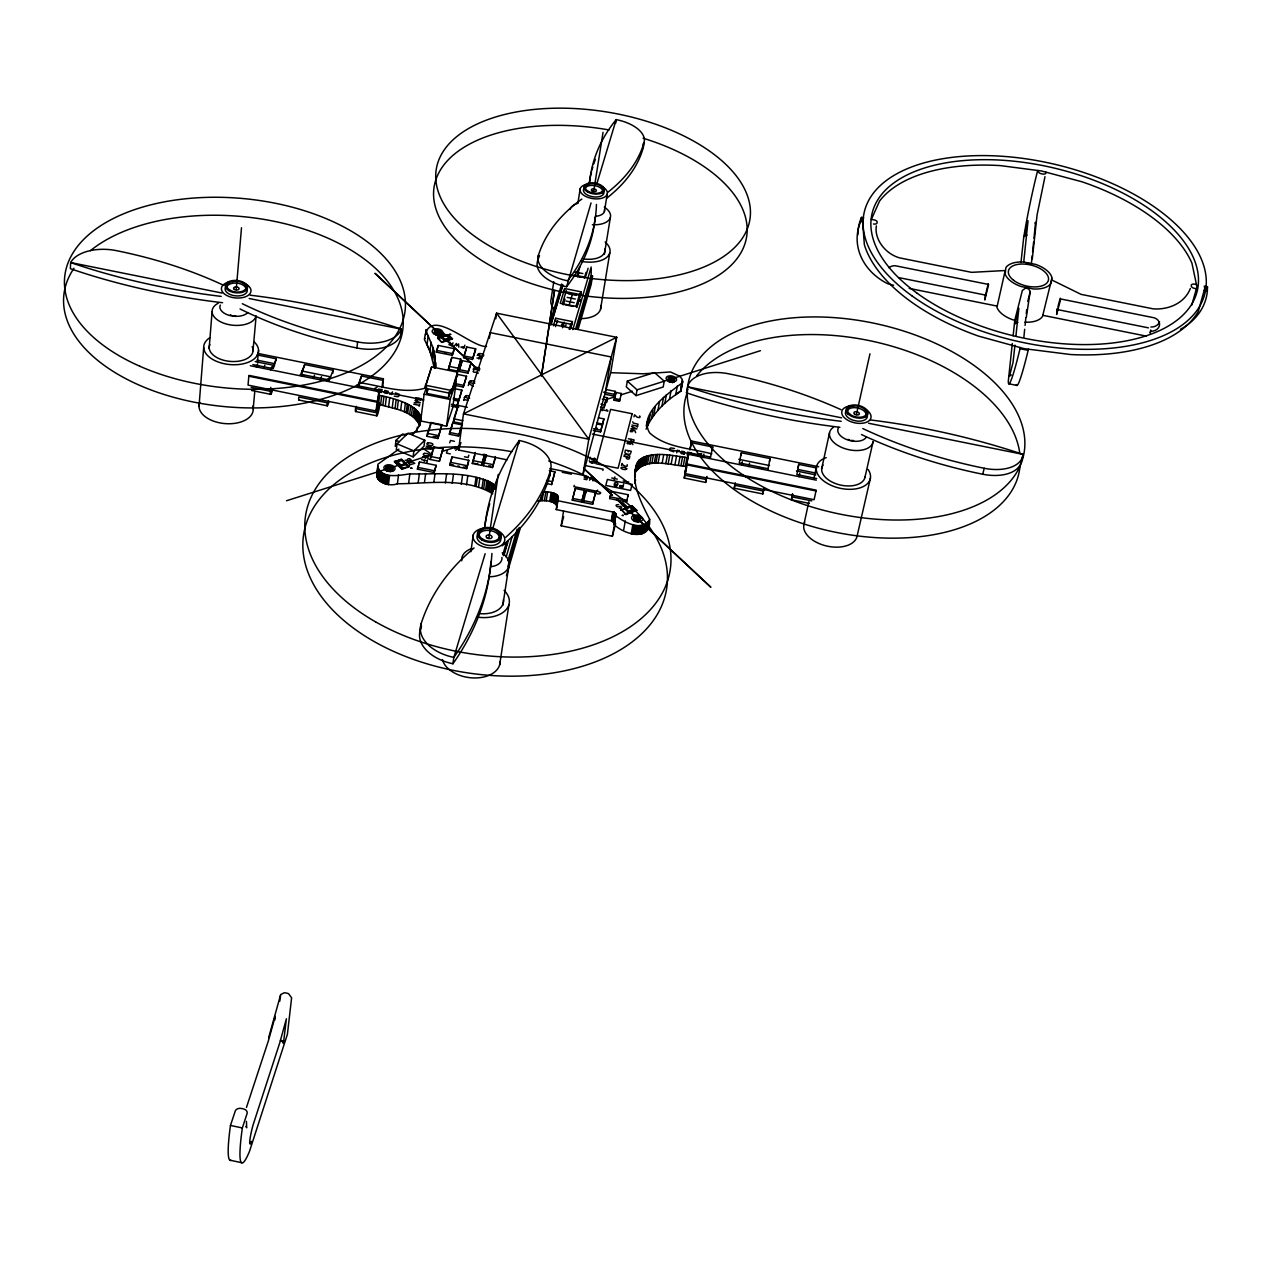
<?xml version="1.0" encoding="UTF-8"?>
<svg xmlns="http://www.w3.org/2000/svg" width="1271" height="1271" viewBox="0 0 1271 1271"><rect width="100%" height="100%" fill="white"/><g stroke="black" fill="none" stroke-linecap="round" stroke-linejoin="round"><path stroke-width="1.5" d="M646.097 429.185C652.77 412.9 666.258 400.429 680.922 391.214L681.351 384.922M575.604 329.062L591.174 275.759L591.206 268.721M537.887 501.028L542.113 500.647L543.511 491.75C548.357 491.543 561.099 492.64 557.667 500.679L614.068 512.261L615.99 514.231L614.195 524.573C623.854 534.36 651.181 542.51 649.672 519.362C641.331 503.03 624.839 472.653 642.586 457.719C656.63 451.507 672.47 455.685 687.007 457.576L685.371 466.33C669.61 465.027 645.223 456.639 634.912 473.066L637.343 462.342M246.447 1121.372L246.685 1127.758L245.875 1126.424M1180.409 329.3A59.086 49.728 0.5 0 0 1207.355 290.964L1207.45 286.753L1204.273 286.118L1204.749 288.342L1198.362 311.268A174.921 90.559 13.4 0 1 1070.611 354.53L1024.172 348.651L978.448 336.084A174.921 90.559 13.4 0 1 864.344 244.683L862.564 220.217L863.66 217.802L861.484 217.373A58.275 49.855 7.3 0 0 857.877 234.897M1148.46 327.854L1057.377 309.568L1057.011 310.378L1057.536 308.329L1056.646 314.461L1060.713 298.971L1154.465 317.861A8.357 6.975 0.7 0 1 1159.359 325.916A8.357 6.975 0.7 0 1 1150.684 331.238L1150.176 333.193L1150.716 330.031M734.225 488.207L734.797 485.284L763.426 491.083L763.156 492.433L762.822 493.942L734.225 488.207L735.099 484.013M419.414 413.536L418.27 422.385L419.462 424.991C412.265 410.04 392.675 408.658 378.567 404.257L379.616 395.408C397.728 398.84 438.05 409.723 412.503 434.571M876.37 225.888C874.083 238.71 885.029 253.898 899.725 257.902L971.552 272.344L1005.202 270.532L996.941 307.296A24.07 12.758 13.5 0 0 1012.669 319.72L1014.782 320.308L1013.13 335.766M1057.17 312.523L1057.265 311.316M199.007 406.45L203.694 347.491M209.127 348.508L212.098 311.665M236.215 289.677L241.506 227.731M542.113 500.647C546.959 500.424 559.669 501.552 556.237 509.576L614.973 521.507M356.261 406.275L356.484 407.784M615.99 514.231L615.752 515.692C623.68 521.968 642.427 532.438 649.672 519.362M257.663 353.386L383.413 378.79L382.841 380.331L361.52 376.025L357.834 385.78L379.251 390.118L377.328 401.35L249.164 375.422L248.83 376.216L248.036 385.097L375.978 410.994L377.471 406.942L376.772 412.805A7.261 0.81 -78.6 0 0 377.551 414.616A7.261 0.81 -78.6 0 0 379.727 404.718M556.936 506.621L558.366 497.739M253.008 350.685L256.138 315.875M253.183 408.976L254.788 391.341M257.473 361.965L258.553 350.208M251.134 387.369L270.437 391.277L270.802 387.353M383.413 378.79L382.65 386.829L382.936 386.034M614.195 524.573L616.022 514.421M257.012 354.895L276.347 358.803L273.376 368.24M1045.985 172.173L1045.906 173.015A3.193 1.589 13.1 0 1 1043.427 174.095A8.071 4.02 13.1 0 1 1040.552 173.523A3.193 1.589 13.1 0 1 1038.391 171.506L1038.486 170.568M332.795 373.229L333.113 370.274L304.722 364.539L301.163 375.596M1016.387 384.573A60.102 4.115 -78.1 0 0 1028.16 350.335L1028.287 349.175M1023.886 337.037L1024.68 329.284M1025.077 325.408L1025.872 317.639M1026.269 313.762L1026.666 309.886M1031.417 263.399L1032.211 255.678M1032.608 251.817L1033.593 242.141M1033.99 238.281L1035.547 222.298L1035.087 223.076M1032.306 258.807L1037.088 214.863L1044.969 176.717M1026.332 317.21L1030.225 291.297L1028.43 288.803A8.039 6.8 4.1 0 0 1025.459 288.199L1022.345 290.487L1014.782 320.308M1012.304 343.504L1008.284 381.332A60.102 3.972 -78.1 0 0 1020.025 348.699L1020.136 347.539M1014.957 345.14L1013.035 362.457L1009.412 376.359A3.4 2.86 4.4 0 1 1011.398 374.977M1015.974 335.449L1018.865 308.313L1015.005 323.962A3.32 2.78 4.4 0 1 1017.785 322.5L1015.402 321.928M1023.759 261.874L1028.032 220.789L1024.362 236.485A3.193 2.685 4.2 0 1 1027.047 235.087M1020.978 262.509L1023.632 238.106A57.084 3.527 -78 0 1 1037.644 170.568M274.774 1020.089L275.187 1016.387L268.451 1040.615L246.463 1107.438M279.779 1001.198L280.684 994.558L284.259 992.762A11.55 8.103 17.3 0 1 288.549 993.668L291.615 997.799L287.405 1034.308L249.545 1151.192A89.002 9.247 -77.3 0 1 242.348 1127.965L247.067 1113.571A5.068 3.781 4 0 0 244.572 1109.281A12.853 9.596 3.9 0 0 240.06 1108.328A5.068 3.781 3.9 0 0 235.246 1111.061L230.464 1125.439A88.986 9.548 -77.3 0 0 230.988 1160.328M356.913 347.984L357.596 341.899A37.034 20.797 6.8 0 0 401.35 329.157L400.619 335.226A36.986 20.829 6.8 0 1 356.913 347.984A292.854 155.586 7.4 0 1 240.028 308.948M283.862 1041.028L280.398 1040.409A4.766 3.305 17.2 0 1 283.417 1043.443L286.404 1018.754L279.699 1043.014L253.136 1124.756A12.615 1.287 -77.3 0 0 249.815 1140.58A12.615 1.287 -77.3 0 0 251.34 1141.358L250.895 1143.852A4.925 3.416 17.3 0 0 249.831 1142.057M361.52 376.025L358.12 387.115M375.978 410.994L377.328 401.35M377.503 404.877L379.251 390.118M378.345 403.701L377.582 412.281L379.425 403.098M377.646 465.71C380.426 479.803 400.397 475.084 409.834 473.892C436.859 474.528 467.204 470.429 492.036 483.218L490.733 492.131L492.719 493.736C464.884 476.959 428.422 483.695 397.41 483.758C390.292 486.825 375.342 483.075 376.867 473.13L376.661 473.876M381.967 387.687L382.841 380.331M380.617 404.718L381.681 395.869M382.873 405.242L383.937 396.409M377.789 467.283L376.709 476.244L377.948 464.185L398.872 449.156M376.947 477.022L378.027 468.078M385.304 405.878L386.368 397.029M377.312 477.817L378.393 468.856M378.853 469.635L377.773 478.579L381.554 482.043L382.65 473.098M378.345 479.326L379.425 470.381M378.996 480.073L380.077 471.112M379.775 480.772L380.855 471.811M388.64 406.768L389.72 397.918M380.617 481.423L381.713 472.462M382.571 482.63L383.651 473.67M392.246 407.8L393.327 398.967M383.635 483.155L384.732 474.194M385.764 470.381A5.64 3.352 7.1 0 1 387.703 464.805A5.64 3.352 7.1 0 1 394.979 469.269A5.64 3.352 7.1 0 1 385.764 470.381L386.146 466.87C399.92 462.31 388.529 477.801 386.146 466.87M385.876 474.671L384.795 483.631L385.971 484.044L387.067 475.084M386.257 470.016L386.686 466.441M386.765 471.477L387.433 466.107M395.059 408.674L396.139 399.841M387.655 471.287L388.306 465.917M388.608 471.255L389.26 465.885M387.21 484.41L388.306 475.449M389.577 471.382L390.229 466.012M397.251 409.389L398.331 400.54M388.449 484.696L389.546 475.751M390.499 471.636L391.15 466.266M391.532 470.238L391.961 466.664M392.167 470.731L392.612 467.156M395.265 446.343L395.996 440.37L402.589 434.015L405.799 435.349M392.596 471.303L393.025 467.728M400.651 410.549L401.747 401.7M394.455 461.834L401.382 459.069L408.722 466.981L401.858 469.158L394.455 461.834L401.302 459.673L409.405 466.664L401.35 459.562M397.045 443.849L396.298 449.823L413.123 456.877L424.006 446.2L424.784 440.243L407.991 433.236L397.045 443.849L413.885 450.903L424.784 440.243M397.664 461.77L397.521 462.962L400.826 466.219L405.799 464.646L405.942 463.454L400.969 465.027L397.664 461.77L402.653 460.197L402.494 461.389L405.799 464.646M404.305 411.899L405.401 403.066M397.41 483.758L398.522 474.798M406.227 412.725L407.324 403.876M400.826 466.219L400.969 465.027M407.673 413.409L408.769 404.575M401.858 469.158L394.518 461.23M410.755 405.671L409.643 414.505L411.407 415.601L412.519 406.768M413.107 416.824L414.235 407.991M414.362 417.857L415.49 409.008M486.507 346.522C469.889 347.269 428.073 303.467 424.419 339.532L429.995 350.955L434.38 368.288M425.547 334.781L426.214 329.554M416.284 409.755L415.172 418.604L417.524 421.257L418.652 412.408M426.039 334.178L426.484 330.698M416.125 419.573L417.253 410.724M408.69 482.837L409.834 473.892M416.84 420.383L417.968 411.534M428.168 335.862L427.056 344.584L431.838 356.309L432.966 347.571L425.817 330.19M413.123 456.877L413.885 450.903M416.952 430.678L417.396 427.12M418.826 423.275L419.954 414.425M419.208 424.149L420.336 415.299M419.494 425.483L420.59 416.141M419.7 425.849L420.749 417.444M426.659 386.861L424.117 394.185L420.669 420.955L446.55 426.198L452.714 407.769L456.305 381.109L450.141 399.444L446.55 426.198M424.879 388.179L431.632 366.922L457.512 372.149L457.115 375.136L450.951 393.454L424.879 388.179L431.632 366.922M429.995 350.955L431.123 342.233M451.364 388.942L448.393 397.775L426.706 393.39L427.278 388.894M434.301 333.733L434.761 330.253C449.203 328.522 433.109 339.818 434.761 330.253M417.396 469.142L419.478 461.929L436.175 465.313L434.142 472.542L417.396 469.142L418.636 465.52M435 333.447L435.445 329.967M435.588 335.036L436.271 329.809M419.239 463.724L419.478 461.929M432.839 359.836L433.967 351.082L432.966 347.571M436.493 335.004L437.16 329.793M418.223 482.456L419.382 473.527M437.415 335.115L438.082 329.904M434.015 365.063L435.143 356.325L433.967 351.082M437.605 337.784L441.895 342.455L452.492 338.753L448.123 334.686L437.605 337.784L441.498 342.074M436.303 352.131L438.257 345.458L454.192 348.667L453.954 350.415L452.269 355.356L436.303 352.131L438.257 345.458M438.273 335.369L438.956 330.142M439.051 335.719L439.718 330.508M435.206 368.018L435.143 356.325M439.877 334.432L440.338 330.953M426.881 436.303L430.948 422.544L441.911 424.768L437.891 438.527L426.881 436.303L429.948 427.31M441.275 336.322L441.132 337.482L444.294 340.453L448.981 339.055L449.124 337.895L445.962 334.94L441.275 336.322L444.453 339.278L444.294 340.453M430.567 425.499L430.948 422.544M424.498 482.36L425.674 473.432M445.803 336.1L445.962 334.94M430.106 459.466L433.745 446.82L442.975 448.695L439.369 461.341L430.106 459.466L432.807 451.412M448.123 334.686L448.441 335.639M433.347 449.791L433.745 446.82M437.891 438.527L441.911 424.768M434.142 472.542L436.175 465.313M448.425 369.257L451.872 357.358L460.769 359.153L460.372 362.076L457.353 371.053L448.425 369.257L451.872 357.358M433.84 482.424L435.032 473.495M452.269 355.356L454.192 348.667M439.369 461.341L442.975 448.695M448.393 397.775L449.187 391.786M450.951 393.454L457.512 372.149M490.876 561.48A491.21 297.97 2.1 0 1 452.937 663.764A41.308 26.151 8.1 0 1 420.272 630.035L421.13 623.68A350.621 222.616 12.4 0 1 474.099 547.944M457.353 371.053L460.769 359.153M449.362 434.237L452.746 423.005L461.866 424.848L458.513 436.096L449.362 434.237L452.746 423.005M457.338 376.168L457.576 374.421L466.536 376.232L463.264 387.067L456.082 385.621M458.958 371.386L462.215 360.646L471.112 362.442L470.874 364.189L467.887 373.181L458.958 371.386L462.215 360.646M445.374 482.932L446.598 474.019M467.299 407.276L458.275 405.449L453.826 418.858L453.429 421.813L462.485 423.656M451.221 406.084L456.654 407.181L458.609 400.27L453.191 399.173M463.565 357.659L466.791 347.047L475.64 348.826L475.402 350.574L472.447 359.455L463.565 357.659L466.791 347.047M458.609 400.27L456.654 407.181M449.902 465.265L452.079 456.893L468.729 460.277L468.316 463.248L466.584 468.649L449.902 465.265L452.079 456.893M454.97 400.397L458.593 401.128L461.897 390.165L454.684 388.719M458.275 405.449L453.429 421.813L453.779 420.796M461.897 390.165L458.593 401.128M463.264 387.067L466.536 376.232M452.222 483.409L453.445 474.496M706.962 476.466L705.659 482.424L684.227 478.023L685.816 469.333L684.847 473.527L814.123 499.694L816.173 490.129L686.69 463.931L686.499 464.773L816.03 490.971M467.887 373.181L471.112 362.442M507.081 459.848L458.513 450.013L463.486 413.869L496.564 313.174L616.657 337.308L610.716 372.562L582.833 475.211L549.803 468.506M472.447 359.455L475.64 348.826M461.262 484.33L462.501 475.402M466.584 468.649L468.729 460.277M466.521 484.934L467.776 476.021M489.383 338.229L490.177 332.621L611.272 356.992L605.33 392.405M484.569 455.701L481.534 465.377L472.288 463.502L475.275 452.476M495.785 318.751L496.564 313.174L588.807 439.21L582.833 475.211M474.782 486.158L476.053 477.245M476.101 486.428L477.372 477.515M452.937 663.764L453.842 657.393L485.141 553.727M478.579 486.952L479.85 478.055M481.534 465.377L484.489 454.351M470.842 551.741L473.257 534.853M495.452 457.91L492.449 467.585L483.202 465.71L486.158 454.684M482.011 487.889L483.298 478.976M483.711 488.414L484.998 479.501M485.713 489.192L487 480.279M486.936 489.764L488.239 480.851M488.143 490.415L489.43 481.502M492.449 467.585L495.388 456.559M489.303 491.162L490.606 482.249M491.782 492.941L493.084 484.029L492.036 483.218M492.989 491.956L494.022 484.823L493.084 484.029M494.578 489.383L495.102 485.824L494.022 484.823M488.906 538.046L498.264 474.385M792.151 496.198L792.532 494.117M595.146 216.976A419.478 221.551 5.1 0 1 566.612 286.738A35.445 19.287 9 0 1 537.585 261.048L538.459 255.137A300.449 163.562 11.7 0 1 581.816 199.07M809.309 503.395L791.42 499.773L792.548 493.784M518.854 443.595L519.315 440.529A38.67 22.846 8.6 0 1 550.55 470.032L549.58 476.18A326.536 191.143 5.2 0 1 502.156 545.831M502.855 605.25L508.765 566.532M553.775 281.733L551.106 299.225A25.261 13.949 9.1 0 0 554.251 309.06M541.398 375.819L554.474 290.582M541.51 375.771L554.585 290.535M499.662 664.781L508.924 604.631M611.065 372.705L643.047 373.801L670.532 371.974L679.763 376.232L681.987 379.012L682.511 382.587C669.833 392.421 637.613 413.631 649.719 432.982C666.401 448.012 691.233 448.234 711.808 453.874M555.713 318.227L555.268 321.102L571.95 324.455L572.411 321.579L555.713 318.227L553.441 325.773M564.689 288.533L564.245 291.409L580.704 294.697L581.165 291.837L564.689 288.533L560.225 303.276L576.812 306.613L581.165 291.837M578.067 202.264L580.18 188.696M566.612 286.738L591.047 202.915M540.779 500.695L541.605 495.356M544.401 500.742L545.799 491.845M593.684 191.381L603.042 132.327M546.196 500.917L547.61 492.036M546.053 483.441L551.63 484.569L554.871 471.843L549.31 470.715M705.659 482.424L706.168 479.501L684.719 475.147M551.121 492.513L549.692 501.394L550.74 501.584L552.17 492.687M554.871 471.843L551.63 484.569M552.79 492.846L551.995 501.902L553.409 493.021M552.583 502.109L553.997 493.227M553.171 502.347L554.585 493.466M555.141 493.736C551.693 503.475 556.396 509.369 556.968 495.007M554.22 502.903L555.649 494.006M615.593 123.398L616.197 119.601A33.491 17.159 9.2 0 1 644.047 142.511L643.094 148.23A282.067 143.798 7 0 1 606.712 198.181M554.712 503.221L556.142 494.34M555.141 503.538L556.571 494.657M591.174 275.759L592.524 276.029L591.142 284.529L578.194 329.03M557.349 495.372L556.19 504.635L557.619 495.754M558.096 496.532L556.666 505.429L557.89 496.151M556.237 509.576L558.239 496.929M604.392 211.51L607.204 194.082M604.376 254.343L610.366 217.484M615.625 523.525L612.4 536.219L561.178 525.813L563.577 511.069M600.563 309.155L609.778 252.897M572.284 500.17L575.27 488.509L584.565 490.399L584.279 492.163L581.61 502.061L572.284 500.17L575.27 488.509M581.61 502.061L584.565 490.399M583.294 502.41L583.596 500.631L592.937 502.522L595.559 492.624L586.249 490.733L583.294 502.41L592.636 504.301L595.559 492.624M585.963 492.513L586.249 490.733M677.3 386.05L675.711 394.709L681.034 390.531M600.484 407.085L604.075 407.816L605.933 399.809L602.359 399.078M593.303 430.488L600.563 431.949L602.263 424.991L596.83 423.894M605.933 399.809L604.075 407.816M602.263 424.991L600.563 431.949M603.9 418.89L602.216 425.817L603.9 418.89L598.482 417.794M607.49 397.759L606.378 402.557L607.49 397.759L603.916 397.045M592.636 504.301L592.937 502.522M605.123 394.296L614.052 396.107L615.164 391.325L606.235 389.53M615.164 391.325L614.052 396.107M621.392 393.502L619.485 401.318L614.115 400.238L616.038 392.421L621.392 393.502L621.09 395.249M616.038 392.421L614.115 400.238M619.485 401.318L619.787 399.571L614.417 398.49M627.318 381.093L626.317 386.908L636.024 395.631L663.208 386.988L664.256 381.205L654.501 372.562L627.318 381.093L637.041 389.816L636.024 395.631M628.192 494.737L626.492 501.997L609.746 498.597L611.462 491.337L628.192 494.737L627.874 496.5M611.462 491.337L609.746 498.597M612.844 511.879L611.303 520.76L614.465 523.302M611.621 520.84L613.162 511.959M611.939 520.919L613.48 512.038M612.209 521.031L613.766 512.149M614.068 512.261L612.797 521.285L614.354 512.404M613.067 521.428L614.608 512.547M613.305 521.587L615.069 512.88M615.275 513.055L614.306 522.699M613.909 522.111L615.45 513.246M614.195 522.508L615.625 513.436M614.386 522.905L615.847 513.818M612.4 536.219L614.656 523.35M625.952 514.533L621.169 509.369L625.952 514.533L636.787 510.291L631.894 505.731L620.582 510.307M624.824 508.988L625.03 507.796L629.812 506.176L633.355 509.48L633.149 510.672L628.367 512.292L624.824 508.988L629.59 507.367L629.812 506.176M626.492 501.997L626.81 500.218L610.048 496.818M623.727 529.737L625.3 520.856M634.801 472.78L636.04 465.742M634.801 474.814L636.469 464.28M628.367 512.292L628.573 511.117L625.03 507.796M634.769 477.928L635.405 474.401M637.883 461.389L636.326 470.175L639.726 467.22L641.283 458.434M637.2 469.047L638.757 460.245M634.96 483.314L635.579 479.787M637.899 468.427L639.456 459.641M631.894 505.731L636.676 510.878M638.725 467.807L640.298 459.022M646.24 426.135L647.034 421.908M648.877 417.555L647.32 426.278L650.291 414.87M641.013 466.505L642.586 457.719M642.125 465.996L643.698 457.21M651.356 419.033L652.913 410.326M633.578 520.236L634.213 516.693C649.338 514.548 633.165 527.56 634.213 516.693M644.778 456.766L643.205 465.536L645.763 464.693L647.336 455.924M631.179 534.042L632.767 525.145M634.277 519.903L634.912 516.36M644.619 465.043L646.192 456.273M632.465 534.265L634.054 525.368M653.659 415.712L655.216 407.006M634.801 521.491L635.754 516.169M635.738 521.444L636.692 516.121M633.768 534.424L635.357 525.527M636.707 521.571L637.677 516.248M647.447 464.265L649.036 455.479M635.055 534.503L636.66 525.622M657.965 410.263L659.522 401.572M637.645 521.841L638.598 516.519M638.487 522.238L639.44 516.916M636.358 534.519L637.963 525.638M639.472 520.967L640.123 517.408M649.672 463.836L651.245 455.066M637.613 534.471L639.218 525.59M661.953 406.053L663.526 397.378M640.441 525.463L638.836 534.344L640.028 534.154L641.633 525.273M651.848 463.518L653.437 454.748M667.958 380.792L668.578 377.328C682.718 375.485 667.799 387.115 668.578 377.328M668.61 380.49L669.229 377.042M642.761 525.002L641.156 533.884L643.237 533.169L644.842 524.288M664.844 403.304L666.401 394.63M655.82 454.541L654.231 463.311L655.9 463.248L657.488 454.478M669.086 382.063L670.024 376.867M642.22 533.566L643.841 524.685M669.976 382.031L670.913 376.851M670.897 382.142L671.835 376.963M644.159 532.724L645.779 523.843M671.771 382.396L672.709 377.217M646.621 523.334L645.001 532.215L646.431 531.04L648.051 522.174M658.076 463.248L659.681 454.494M669.499 399.253L671.072 390.578M672.566 382.762L673.503 377.566M645.763 531.643L647.384 522.778M673.519 381.491L674.154 378.027M673.98 381.999L674.599 378.551M647.003 530.388L648.623 521.507M647.447 529.689L649.068 520.824M662.096 463.454L663.7 454.684M893.624 285.244L887.968 283.846A58.387 49.903 7.3 0 1 860.753 221.424L861.484 217.373M665.797 463.724L667.402 454.954M680.938 389.101L682.527 380.474M681.034 389.816L682.622 381.189M680.922 391.214L682.622 381.888M668.149 463.931L669.753 455.177M671.136 464.249L672.756 455.479M818.667 466.727L691.599 441.053L690.137 448.981L690.328 448.155M762.822 493.942L763.998 488M816.713 467.998L798.76 464.36L796.885 474.544L816.713 478.563M799.078 476.72L799.697 473.368M839.909 427.278A402.414 208.651 11.3 0 1 686.499 392.818L687.611 386.813A37.097 21.035 10.9 0 1 728.458 373.769A334.337 203.153 10.9 0 1 840.973 409.643M674.949 464.693L676.569 455.939M678.428 465.186L680.064 456.432M680.954 465.551L682.591 456.797M683.258 465.949L684.91 457.195M684.847 473.527L688.914 452.714L710.489 457.083M686.833 465.297L684.958 474.464L685.45 472.431M689.867 449.934L691.599 441.053M706.676 477.213L706.374 478.802L706.676 477.546M686.69 463.931L688.914 452.714M685.99 469.73L686.197 468.713M686.642 466.822L685.959 470.27M712.157 449.902L712.713 446.979L691.233 442.642M767.795 469.952L770.067 458.561L741.39 452.778L739.261 462.898L768.065 468.729M735.274 482.996L734.956 484.601L735.226 483.33M740.802 455.685L741.39 452.778M763.95 488.318L763.537 490.399L763.887 488.795M748.81 466.552L749.493 463.216M769.463 461.484L770.067 458.561M685.625 471.557L684.259 478.087M741.629 465.107L742.328 461.77M798.14 467.283L798.76 464.36M792.516 494.594L792.167 496.167M803.828 524.844L808.849 501.743M813.869 478.643L816.379 467.093M821.622 468.904L829.518 432.823M710.298 458.323L712.713 446.979M703.149 457.576L703.959 454.017M856.384 414.553L869.968 353.799M864.868 477.642L873.113 441.609A22.242 12.678 12.4 0 1 843.674 448.234A22.242 12.678 12.4 0 1 833.506 427.183M870.444 478.023L857.194 535.663A27.231 16.126 12.5 0 1 825.515 545.736A27.231 16.126 12.5 0 1 804.718 522.159M684.243 454.383L684.497 451.745L681.764 451.189M676.712 452.857L677.364 450.093M988.282 283.703L985.279 295.936L985.581 295.11L898.74 277.602M630.813 452.841L631.21 451.253L625.459 450.077L625.062 451.666M632.894 444.643L631.894 442.959L628.652 442.133A1.605 0.937 9.9 0 0 627.397 442.53A1.875 1.096 9.9 0 0 627.493 443.547M637.343 427.135L637.82 425.277M623.632 484.219L622.758 487.635L619.787 486.698A1.621 0.969 9.9 0 1 620.089 485.554L623.219 485.856M982.705 474.226L984.231 468.268A37.383 21.051 13.8 0 0 1023.123 454.398L1021.566 460.324A37.336 21.083 13.8 0 1 982.705 474.226A295.619 157.318 13.3 0 1 861.452 434.539M1027.762 301.37L1030.146 292.06M632.64 428.804L633.037 427.247L631.496 426.611M632.783 431.616L630.495 431.647A2.192 1.271 9.9 0 1 630.813 430.408L632.005 430.154A4.02 2.335 9.9 0 1 635.007 430.758L635.643 432.696M626.619 456.829C624.887 459.212 630.098 460.229 629.638 457.449L623.87 456.273M631.099 439.321C629.399 441.673 634.531 442.658 634.102 439.925L628.367 438.765M628.192 451.809L628.478 450.697M614.084 480.168L614.926 476.927M621.487 465.567L622.027 463.486C622.155 465.536 628.589 468.268 627.207 464.693M632.736 421.813L633.26 423.052L638.106 424.196M634.022 416.809L634.531 414.807L637.295 417.301L639.488 417.587A2.145 1.223 10 0 0 639.837 416.205L639.615 415.982M1024.934 322.167A24.07 12.758 13.5 0 0 1042.522 316.4L1051.514 279.842L1081.081 294.364L1153.226 308.853C1168.669 309.981 1184.699 303.086 1190.387 288.438M1057.98 306.629L1060.205 298.177M597.672 490.098C591.285 496.421 607.268 493.545 597.322 491.384L573.936 486.634L574.285 485.347M602.851 470.461L603.185 469.19L585.804 465.679M592.89 480.899L593.207 477.546A1.986 1.176 9.5 0 0 590.967 477.102L589.553 480.231M602.041 410.771L602.533 408.928M589.251 460.722L590.237 462.453L594.415 463.121A1.891 1.112 9.5 0 0 594.764 461.834A1.605 0.937 9.5 0 0 594.018 461.357L591.73 461.23A1.891 1.112 9.5 0 0 591.38 462.517L592.127 462.994M589.696 459.133L590.205 457.21M561.178 525.813L563.657 516.789M268.642 1037.772L280.43 995.431M1191.785 305.024L1196.948 286.785L1191.928 263.145A166.946 86.428 13.4 0 0 1081.875 181.753L1041.378 170.95L1000.388 165.611A166.946 86.428 13.4 0 0 879.564 201.056L871.382 219.359L874.21 219.915A3.305 1.716 11.8 0 1 877.117 221.805A8.341 4.337 11.8 0 1 877.022 222.933A3.305 1.716 11.8 0 1 873.495 223.982M507.939 560.765L517.202 529.054M507.812 566.675L519.235 527.497M576.986 329.348L592.524 276.029M506.446 575.668L520.03 528.958M503.475 555.681L507.765 541.112L507.32 544.131L503.666 543.384M570.171 329.141L572.411 321.579M588.108 268.245L585.454 277.269L573.999 274.965M504.237 554.283L507.526 543.067M570.679 328.49L572.363 322.786M576.843 307.55L580.196 296.143M506.16 557.032L512.165 536.537M572.824 329.65L591.206 266.958M502.839 554.617L506.144 543.432M569.233 329.38L570.917 323.676M575.954 306.597L579.878 293.299M584.358 278.111L586.026 272.407M1004.868 271.47L1005.202 270.532M562.433 327.775L564.117 322.103M569.186 305.088L572.57 293.744M577.638 276.728L578.766 272.947M577.272 275.616L579.957 266.624M555.506 326.615L557.572 320.483M562.354 303.864L566.342 290.582M563.307 304.833L565.023 299.146M550.979 324.105L562.767 284.72M550.788 325.233L562.878 285.419M492.544 529.213L519.315 440.529A473.892 284.497 14.3 0 0 484.648 528.228M596.766 183.961L616.197 119.601A408.325 211.971 13 0 0 589.49 183.453M549.596 323.835L561.734 283.957M483.202 465.71L486.237 456.035M472.288 463.502L474.861 455.447M468.84 455.161L468.093 457.496L464.455 456.75M466.505 465.631L465.869 466.711M458.513 450.013L460.928 442.562M458.513 436.096L461.103 428.2M454.7 448.774L455.431 446.55M468.252 385.558L468.904 383.588L473.4 386.448M447.233 450.792L446.471 453.112L450.284 453.89M449.712 442.785L450.474 440.481L454.43 441.291M463.693 400.476L464.296 398.617M479.675 354.116L477.276 355.372M471.096 381.284L468.649 382.571M475.529 367.859L473.098 369.13M478.69 358.819L479.326 356.897L481.82 357.914M466.552 396.139L464.106 397.442M455.129 381.681L457.576 374.421M454.192 388.608L455.177 385.685M424.244 461.421L424.641 460.277M425.245 458.497L425.626 457.369M464.9 345.188L463.867 348.286L460.88 347.047L464.408 346.665M426.865 462.469L427.406 460.833L421.575 459.657M427.85 459.546L428.391 457.925L422.576 456.75M328.569 401.016L328.013 402.24L327.854 401.398M452.079 354.244L452.651 352.623M452.984 342.789L451.92 345.887L448.949 344.648L452.476 344.266M426.706 393.39L427.93 389.863M418.588 399.412L420.59 400.301L421.67 398.872L415.982 397.728C414.092 400.063 419.176 400.969 418.969 398.331M419.096 406.291L419.732 404.432M414.251 402.653L415.998 402.685L416.538 401.128L415.013 400.492M272.042 389.577L271.438 390.785L271.231 389.943M391.516 394.566L392.485 391.881M385.018 390.372L384.462 392.93L387.178 393.486M358.851 387.353L359.232 385.367L357.278 384.763M327.41 381.348L328.665 378.138M333.113 370.274L329.316 380.013L300.798 374.246L304.722 364.539M320.292 379.902L321.563 376.709M313.19 378.472L314.461 375.279M276.347 358.803L272.312 368.495L252.897 364.57M270.58 369.845L271.915 366.668M263.478 368.415L264.813 365.238M256.392 366.985L257.743 363.808M424.705 338.896L425.102 338.261M791.42 499.773L792.087 496.882L811.804 500.885M454.049 346.316L456.432 343.488L456.734 345.903L458.545 343.917L458.815 347.269M455.654 450.347L457.814 448.218L454.24 447.487M374.881 388.322L377.074 387.321M699.733 453.779L701.576 453.525M677.189 450.887L679.413 450.506M490.971 465.996L488.636 465.869M477.817 463.343L477.102 463.724A2.208 1.303 8.1 0 1 474.607 463.216M391.802 393.803L389.498 394.153M434.317 437.526L439.035 435.095M686.96 454.923L689.899 453.588M1026.38 263.891L1028.017 263.447A7.96 6.736 3.9 0 1 1030.161 263.764M618.183 399.825L617.881 399.841A2.351 1.35 9.7 0 1 616.657 399.682M426.214 387.83C404.416 394.677 381.236 385.828 359.614 382.682M637.136 518.441L638.63 517.933M628.573 511.117L633.355 509.48M626.047 513.945L636.787 510.291M619.295 508.416L621.567 507.653C620.693 504.253 617.833 508.765 616.213 505.826A1.668 1.001 9.9 0 1 616.451 504.873L618.596 504.571M621.074 509.957L630.003 506.922M403.177 468.634L395.774 461.325M673.741 451.841L669.785 450.427A5.02 2.923 10.5 0 1 670.738 447.932L674.536 448.488M286.515 500.742L400.111 464.773M403.892 463.565L432.267 454.589M441.593 451.65L458.736 446.216M607.729 399.062L615.371 396.616M620.915 394.884L632.322 391.261M637.041 389.816L760.423 350.701M401.938 468.554L408.801 466.378M435.302 436.589L434.364 436.731A5.37 3.146 7.6 0 1 433.204 436.668M405.084 460.229L407.673 461.23L410.676 460.499A1.605 0.953 7.3 0 0 410.994 459.594L409.421 458.656M473.876 370.242C470.747 373.626 478.039 371.243 478.309 373.213M395.408 392.882L399.269 394.28A5.02 2.907 7.1 0 1 398.03 396.711L394.217 396.155M474.782 383.159L474.131 383.349A6.148 3.527 8 0 1 470.111 382.539L469.666 382.126A1.891 1.096 8 0 1 470.063 380.919L470.699 380.728A6.164 3.543 8 0 1 474.719 381.538M441.085 335.957L437.971 336.879L436.811 333.336M444.453 339.278L449.124 337.895M441.974 341.867L452.492 338.753M435.953 332.239L437.415 331.81M624.204 455.002L630.527 453.938M682.209 452.301L681.494 452.365A1.605 0.937 10.6 0 0 681.208 453.556L684.291 454.176M616.483 484.823L617.404 484.664A1.97 1.16 9.8 0 0 617.738 483.361L617.499 483.139A1.891 1.112 9.9 0 0 615.275 482.694L614.957 482.805A1.891 1.128 9.9 0 0 614.624 484.108L617.229 485.315L616.705 486.237A1.907 1.128 9.9 0 1 614.481 485.792L614.084 485.029A1.668 0.985 9.8 0 1 615.371 484.601M384.954 390.562L388.02 391.182A1.605 0.921 7 0 1 387.591 392.326L384.398 392.088M464.821 467.188L463.375 467.061M415.998 402.685L420.336 402.732L416.538 401.128M630.94 428.788L636.914 428.851L633.037 427.247M1196.472 284.561L1194.629 284.196A3.352 1.716 14.9 0 0 1191.308 285.276A8.468 4.337 14.9 0 0 1191.388 286.452A3.352 1.716 14.9 0 0 1194.502 288.39L1196.376 288.771M860.753 221.424L862.675 221.821M1204.193 290.328L1207.355 290.964M909.194 288.39L996.782 306.025M1042.919 315.335L1146.458 336.148M574.826 271.946L582.865 273.551M573.745 275.553L581.784 277.157M568.296 293.728L576.414 295.349M567.2 297.398L575.318 299.019M566.088 301.084L574.222 302.705M564.991 304.77L573.126 306.406M222.091 293.061L70.652 262.557L70.35 268.674A401.938 204.806 6 0 0 222.6 302.72M249.18 298.51L401.35 329.157A493.895 307.63 4.4 0 0 250.149 295.19M841.577 417.825L687.611 386.813A402.907 208.365 11.3 0 0 841.227 421.305M868.57 423.259L1023.123 454.398A496.818 313.397 14.3 0 0 870.714 420.002M476.975 357.993L480.692 358.756M436.525 350.383L452.492 353.592M463.804 355.912L472.685 357.707M444.643 352.75L445.962 353.02M1020.025 348.699L1028.16 350.335M1008.729 383.763L1016.721 385.383M603.63 392.199L614.354 394.36M448.806 366.318L457.751 368.129M459.196 369.623L468.125 371.418M600.976 404.178L604.567 404.893M602.279 409.85L607.951 410.994L606.585 409.739M456.321 383.858L463.502 385.32M631.894 425.07L637.581 426.214M425.261 385.177L451.348 390.451M597.084 422.957L602.518 424.069M463.994 399.539L467.776 400.317M453.413 398.268L458.831 399.364M596.004 428.105L597.354 428.375M256.901 360.122L274.329 363.633M797.823 469.444L815.807 473.082M424.117 394.185L450.141 399.444M593.605 428.724L600.865 430.186M255.201 361.584L274.536 365.492M301.608 370.957L330.603 376.82M738.769 459.324L769.559 465.551M796.52 471.001L815.76 474.893M378.599 389.069L382.349 389.832L377.614 391.754L381.364 392.517M451.459 404.321L456.893 405.417M687.595 452.158L691.36 452.921M698.526 454.367L701.258 454.923M255.439 365.937L259.316 366.715M299.972 374.945L303.848 375.723M325.154 380.029L329.014 380.823M358.057 386.686L365.81 388.259M375.485 390.213L423.894 400M454.875 406.259L458.752 407.038M592.35 434.062L698.828 455.59M739.484 463.804L743.36 464.582M758.851 467.728L762.727 468.506M250.308 365.714L378.679 391.659M688.548 454.319L816.3 480.152M413.71 404.21L419.414 405.354M248.83 376.216L377.026 402.16M453.826 418.858L462.898 420.701M376.772 412.805L355.483 408.499A7.261 0.842 -78.7 0 0 356.325 410.311M589.951 458.164L595.734 459.339L594.335 458.053M251.515 390.451L270.787 394.36M299.05 400.079L327.346 405.814M355.658 411.55L376.915 415.855M449.6 432.458L458.767 434.317M427.278 433.332L438.273 435.556M611.732 477.975L617.277 479.103M623.203 480.946L628.748 482.074M482.964 454.367L486.634 455.113M562.259 472.288L571.489 474.162M426.166 446.137L431.965 447.313L425.515 448.059L431.314 449.235M584.009 479.103L586.789 479.675L587.488 478.103L584.438 477.483A2.224 1.319 9.5 0 1 584.835 476.021L587.885 476.641M472.701 460.531L481.963 462.406M483.631 462.739L492.894 464.63M430.504 456.48L439.766 458.354M546.53 480.486L552.107 481.614M450.315 462.294L466.997 465.679M453.652 465.091L451.761 464.535M457.83 465.949L459.212 466.219M572.57 498.391L581.911 500.281M417.635 467.347L434.38 470.747M230.464 1125.439L242.348 1127.965M229.844 1160.169L241.522 1162.663M395.996 440.37L399.237 441.72M630.019 442.403L630.766 442.88A1.875 1.096 9.9 0 1 630.432 444.151L627.429 443.531M624.776 452.778L629.955 456.162M423.751 448.901L430.249 453.318M670.294 377.98L671.358 378.917M635.278 510.386L624.554 514.04M483.711 354.768L483.266 354.371A6.085 3.463 8.1 0 0 479.294 353.576L478.659 353.751A1.875 1.064 8.1 0 0 478.261 354.943L478.706 355.34A6.085 3.448 8.1 0 0 482.678 356.15L483.314 355.959A1.875 1.064 8.1 0 0 483.679 355.721M452.015 338.96L448.043 335.258L437.939 338.737M630.781 508.464L633.149 510.672M445.978 339.659L477.864 369.448M612.463 495.213L583.532 468.189L612.336 495.277M616.8 499.265L625.475 507.367L616.673 499.328M629.812 511.435L710.775 587.091M445.867 339.707L479.199 370.846M629.685 511.482L710.664 587.138M389.482 468.141L390.515 469.174M407.292 459.927L407.912 460.547A1.684 1.001 7.3 0 0 409.484 460.88M449.807 342.153L451.157 343.996M565.96 324.645C566.691 328.633 557.826 323.74 563.418 323.93L563.514 325.869M985.581 295.11L984.787 299.988L988.631 284.466L895.213 265.734A8.246 7.006 7.9 0 0 889.017 267.736M435.889 362.759L436.064 366.572M1159.549 321.706A8.341 6.975 0.6 0 1 1150.875 327.012M1207.45 286.753A58.99 49.68 0.5 0 1 1206.846 291.218M407.403 460.07A1.684 1.001 7.3 0 1 407.403 459.435A2.24 1.335 7.3 0 1 409.421 458.656M479.548 369.464A1.891 1.08 8.1 0 0 479.58 368.511L479.135 368.097A6.339 3.622 8.1 0 0 475.132 367.303L474.496 367.494A1.891 1.08 8.1 0 0 474.099 368.685L474.544 369.098A6.117 3.479 8.1 0 0 478.547 369.893M469.19 396.012A6.419 3.702 8 0 0 466.171 395.567L464.948 396.631L465.567 397.41A6.18 3.575 8 0 0 469.619 398.22M223.839 285.403A336.434 197.243 2.7 0 0 116.217 250.609A37.224 20.511 4.1 0 0 70.652 262.557A402.43 204.504 6 0 0 221.186 296.397M90.384 250.705A170.378 95.436 5.4 0 1 378.218 270.93A170.378 95.436 5.4 0 1 250.101 407.927A170.378 95.436 5.4 0 1 73.972 268.26M357.596 341.899A293.22 155.38 7.4 0 1 242.316 303.705M247.305 290.265A11.153 6.196 5.4 0 1 235.008 295.793A11.153 6.196 5.4 0 1 225.412 287.516M247.607 312.793A14.807 8.293 5.4 0 1 229.304 315.399A14.807 8.293 5.4 0 1 220.312 305.072M243.285 282.909A14.855 8.262 5.4 0 1 247.766 295.65A14.855 8.262 5.4 0 1 225.062 294.443A14.855 8.262 5.4 0 1 228.526 282.13M232.053 281.495A14.855 8.262 5.4 0 1 235.866 281.415M226.953 286.579A9.66 5.37 5.4 0 1 238.583 283.385A9.66 5.37 5.4 0 1 245.668 290.344M235.786 315.907A5.545 3.114 5.4 0 1 232.927 315.764M231.576 315.383A5.545 3.114 5.4 0 1 230.416 314.827M255.725 317.146A22.179 12.44 5.4 0 1 223.617 323.136A22.179 12.44 5.4 0 1 218.278 303.181M272.439 390.356A7.245 1.033 -78.7 0 1 270.437 391.277M299.384 399.698A7.245 0.969 -78.7 0 1 298.764 397.013L327.108 402.748A7.261 0.906 -78.7 0 0 328.903 401.779M252.643 406.196A27.168 15.824 5.1 0 1 225.491 423.64A27.168 15.824 5.1 0 1 199.833 402.383M252.166 346.649A22.004 12.535 5.3 0 1 231.624 361.504A22.004 12.535 5.3 0 1 209.842 344.552M254.502 342.185A27.517 15.665 5.3 0 1 248.02 362.378A27.517 15.665 5.3 0 1 211.558 358.74A27.517 15.665 5.3 0 1 209.81 337.736M421.13 623.68A41.371 26.135 8.1 0 0 453.842 657.393A491.909 297.7 2.2 0 0 491.909 553.425M420.272 630.035A350.097 222.806 12.4 0 1 421.511 626.333M548.675 460.928A183.532 112.722 8.3 0 1 610.843 655.058A183.532 112.722 8.3 0 1 311.316 580.084A183.532 112.722 8.3 0 1 511.832 451.698M550.55 470.032A326.997 190.936 5.2 0 1 505.62 537.395M484.855 525.765A473.225 284.783 14.3 0 1 486.046 518.902M486.38 517.202A473.225 284.783 14.3 0 1 489.716 503.777M549.914 470.206A38.623 22.878 8.6 0 1 549.58 476.18M500.123 536.584A12.011 7.308 8.3 0 1 488.318 545.37A12.011 7.308 8.3 0 1 478.134 533.915M495.674 529.816A16.015 9.755 8.3 0 1 501.028 545.545A16.015 9.755 8.3 0 1 475.815 542.463A16.015 9.755 8.3 0 1 483.552 528.339M491.734 528.672A16.015 9.755 8.3 0 1 494.403 529.371M501.918 557.413A15.951 9.787 8.3 0 1 491.496 566.58M478.77 536.362A10.406 6.339 8.3 0 1 489.589 530.468A10.406 6.339 8.3 0 1 499.265 538.856M502.22 552.933A23.895 14.68 8.3 0 1 507.923 568.534A23.895 14.68 8.3 0 1 488.89 576.78M461.738 560.829A23.895 14.68 8.3 0 1 471.97 548.437M500.123 661.571A29.201 18.62 8.2 0 1 473.352 677.936A29.201 18.62 8.2 0 1 442.435 659.57M503.411 599.594A23.688 14.775 8.3 0 1 478.77 613.528M504.094 590.348A29.614 18.461 8.3 0 1 505.207 610.604A29.614 18.461 8.3 0 1 476.53 616.991M984.231 468.268A295.984 157.111 13.3 0 1 862.802 428.565M1020.009 466.25A170.87 97.232 12.4 0 1 830.042 531.071A170.87 97.232 12.4 0 1 687.516 391.865M696.746 375.771A170.87 97.232 12.4 0 1 878.642 342.693A170.87 97.232 12.4 0 1 1019.771 453.318M686.499 392.818A37.05 21.051 10.9 0 1 687.897 389.371M867.219 415.061A11.185 6.307 12.3 0 1 853.937 420.463A11.185 6.307 12.3 0 1 847.423 409.532M864.836 408.833A14.902 8.404 12.3 0 1 865.758 422.528A14.902 8.404 12.3 0 1 843.054 416.189A14.902 8.404 12.3 0 1 853.921 405.799M866.091 437.462A14.839 8.436 12.4 0 1 847.28 439.782A14.839 8.436 12.4 0 1 838.685 427.485M847.979 414.394A9.691 5.465 12.3 0 1 856.289 407.753A9.691 5.465 12.3 0 1 865.599 416.602M853.588 440.481A5.561 3.162 12.4 0 1 850.792 440.354M849.393 439.957A5.561 3.162 12.4 0 1 848.138 439.385M865.043 476.927A22.068 12.758 12.4 0 1 838.51 484.553A22.068 12.758 12.4 0 1 823.084 465.091M868.045 469.428A27.597 15.951 12.4 0 1 856.813 488.684A27.597 15.951 12.4 0 1 820.987 478.579A27.597 15.951 12.4 0 1 826.214 457.624M644.047 142.511A282.4 143.591 7 0 1 607.649 192.382M589.109 184.374A407.832 212.257 13 0 1 591.523 171.649M591.921 170.092A407.832 212.257 13 0 1 592.81 166.978M593.779 163.895A407.832 212.257 13 0 1 595.384 159.336M643.205 143.718A33.443 17.174 9.2 0 1 643.094 148.23M643.094 138.205A158.239 83.886 9.1 0 1 700.4 284.783A158.239 83.886 9.1 0 1 441.943 222.218A158.239 83.886 9.1 0 1 609.031 129.96M538.459 255.137A35.493 19.256 9 0 0 567.533 280.796A420.002 221.249 5.1 0 0 596.433 204.456M537.585 261.048A300.067 163.768 11.8 0 1 539.508 255.614M603.248 190.523A10.343 5.434 9.1 0 1 593.446 196.862A10.343 5.434 9.1 0 1 584.326 188.076M602.247 186.694A13.806 7.261 9.1 0 1 603.55 197.625A13.806 7.261 9.1 0 1 583.373 195.035A13.806 7.261 9.1 0 1 585.645 184.565M604.472 209.604A13.743 7.276 9.1 0 1 595.845 216.277M585.089 188.473A8.976 4.719 9.1 0 1 596.385 185.963A8.976 4.719 9.1 0 1 602.009 193.097M604.313 207.157A20.606 10.946 9.1 0 1 609.508 219.279A20.606 10.946 9.1 0 1 592.365 224.729M570.028 209.429A20.606 10.946 9.1 0 1 578.21 203.185M580.386 299.702A6.848 5.704 16.9 0 1 579.926 301.132M600.706 305.501A25.261 13.949 9.1 0 1 580.037 318.608M604.885 249.005A20.463 11.026 9.1 0 1 583.31 258.887M605.171 242.062A25.579 13.79 9.1 0 1 606.362 257.663A25.579 13.79 9.1 0 1 580.752 261.254M623.298 515.454L622.313 515.375L623.298 515.454M1051.88 278.063L1051.085 283.29A24.244 12.662 13.4 0 1 1033.418 288.978L1021.074 286.515A24.244 12.662 13.4 0 1 1005.186 274.139L1005.885 267.593A24.244 12.662 13.4 0 1 1023.536 262.017L1035.754 264.447A24.244 12.662 13.4 0 1 1051.673 276.713L1051.88 278.063M632.1 484.458L630.591 490.447L605.806 485.427L607.363 479.437L632.1 484.458M621.169 503.507L622.997 506.096L626.349 506.033L622.806 502.728L621.169 503.507M626.746 468.824L625.38 469.571A5.179 3.05 9.9 0 1 621.805 468.84L620.868 467.966L622.218 467.235A5.37 3.162 9.9 0 1 625.793 467.95L626.746 468.824M632.148 413.742L618.087 468.236L596.035 463.772L610.588 409.389L632.148 413.742M616.657 337.308L588.807 439.21L463.486 413.869L616.657 337.308M408.944 463.089L409.802 464.868L414.775 463.295L412.487 461.977L408.944 463.089M440.529 332.43L442.101 334.734L445.311 334.718L442.149 331.763L440.529 332.43M411.868 468.236L410.851 468.093L411.868 468.236M450.665 334.432L449.712 334.289L450.665 334.432M428.2 442.785L427.533 443.007A1.954 1.144 7.5 0 0 427.088 444.278L427.549 444.707A6.323 3.718 7.6 0 0 431.679 445.549L432.347 445.343A1.954 1.144 7.6 0 0 432.775 444.072L432.331 443.627A6.53 3.845 7.5 0 0 428.2 442.785M424.609 453.366L423.942 453.572A1.986 1.176 7.5 0 0 423.497 454.875L423.942 455.304A6.355 3.749 7.5 0 0 428.105 456.146L428.772 455.939A1.986 1.176 7.5 0 0 429.201 454.653L428.756 454.208A6.562 3.877 7.5 0 0 424.609 453.366M443.071 336.942L374.961 273.297L442.959 336.99M1013.575 280.287A20.511 10.708 13.4 0 0 1047.59 282.083A20.511 10.708 13.4 0 0 1024.188 264.066A20.511 10.708 13.4 0 0 1013.575 280.287M911.895 295.809A175.128 90.432 13.4 0 0 1199.983 305.739A175.128 90.432 13.4 0 0 992.254 155.761A175.128 90.432 13.4 0 0 911.895 295.809M917.281 293.347A167.152 86.317 13.4 0 0 1192.373 303.118A167.152 86.317 13.4 0 0 994.478 159.844A167.152 86.317 13.4 0 0 917.281 293.347M668.117 380.935A5.322 3.019 10.3 0 0 676.569 379.965A5.322 3.019 10.3 0 0 669.356 375.851A5.322 3.019 10.3 0 0 668.117 380.935M433.951 333.78A5.322 2.987 7.6 0 0 442.61 332.859A5.322 2.987 7.6 0 0 435.683 328.808A5.322 2.987 7.6 0 0 433.951 333.78M633.673 520.729A5.64 3.384 10.2 0 0 642.665 519.553A5.64 3.384 10.2 0 0 635.055 515.025A5.64 3.384 10.2 0 0 633.673 520.729M139.874 366.27A171.045 95.087 5.4 0 0 405.052 310.934A171.045 95.087 5.4 0 0 159.876 202.756A171.045 95.087 5.4 0 0 139.874 366.27M228.812 290.646A11.153 6.18 5.5 0 0 247.273 288.803A11.153 6.18 5.5 0 0 233.308 280.478A11.153 6.18 5.5 0 0 228.812 290.646M229.829 290.106A9.66 5.37 5.5 0 0 245.843 288.517A9.66 5.37 5.5 0 0 233.737 281.304A9.66 5.37 5.5 0 0 229.829 290.106M234.404 289.454A2.78 1.541 5.4 0 0 239.012 289.01A2.78 1.541 5.4 0 0 235.532 286.928A2.78 1.541 5.4 0 0 234.404 289.454M375.581 621.869A184.311 112.372 8.3 0 0 669.261 574.778A184.311 112.372 8.3 0 0 418.795 431.695A184.311 112.372 8.3 0 0 375.581 621.869M481.661 539.841A12.011 7.308 8.3 0 0 501.108 537.299A12.011 7.308 8.3 0 0 485.3 527.624A12.011 7.308 8.3 0 0 481.661 539.841M482.694 539.19A10.422 6.339 8.3 0 0 499.551 536.982A10.422 6.339 8.3 0 0 485.856 528.593A10.422 6.339 8.3 0 0 482.694 539.19M487.158 538.014A3.003 1.827 8.3 0 0 492.02 537.379A3.003 1.827 8.3 0 0 488.08 534.964A3.003 1.827 8.3 0 0 487.158 538.014M746.252 477.07A171.537 96.898 12.4 0 0 1022.059 460.88A171.537 96.898 12.4 0 0 799.936 317.353A171.537 96.898 12.4 0 0 746.252 477.07M848.599 414.425A11.185 6.307 12.3 0 0 867.378 415.299A11.185 6.307 12.3 0 0 855.176 404.972A11.185 6.307 12.3 0 0 848.599 414.425M849.727 414.044A9.691 5.465 12.3 0 0 866.012 414.791A9.691 5.465 12.3 0 0 855.431 405.846A9.691 5.465 12.3 0 0 849.727 414.044M854.525 414.06A2.796 1.573 12.3 0 0 859.228 414.282A2.796 1.573 12.3 0 0 856.193 411.709A2.796 1.573 12.3 0 0 854.525 414.06M498.883 251.086A158.811 83.536 9.1 0 0 749.334 222.409A158.811 83.536 9.1 0 0 530.992 109.783A158.811 83.536 9.1 0 0 498.883 251.086M587.726 192.016A10.359 5.434 9.1 0 0 604.297 190.491A10.359 5.434 9.1 0 0 590.427 182.945A10.359 5.434 9.1 0 0 587.726 192.016M588.584 191.54A8.976 4.719 9.1 0 0 602.947 190.221A8.976 4.719 9.1 0 0 590.936 183.675A8.976 4.719 9.1 0 0 588.584 191.54M592.27 191.111A2.59 1.366 9.1 0 0 596.401 190.729A2.59 1.366 9.1 0 0 592.953 188.839A2.59 1.366 9.1 0 0 592.27 191.111"/></g></svg>
